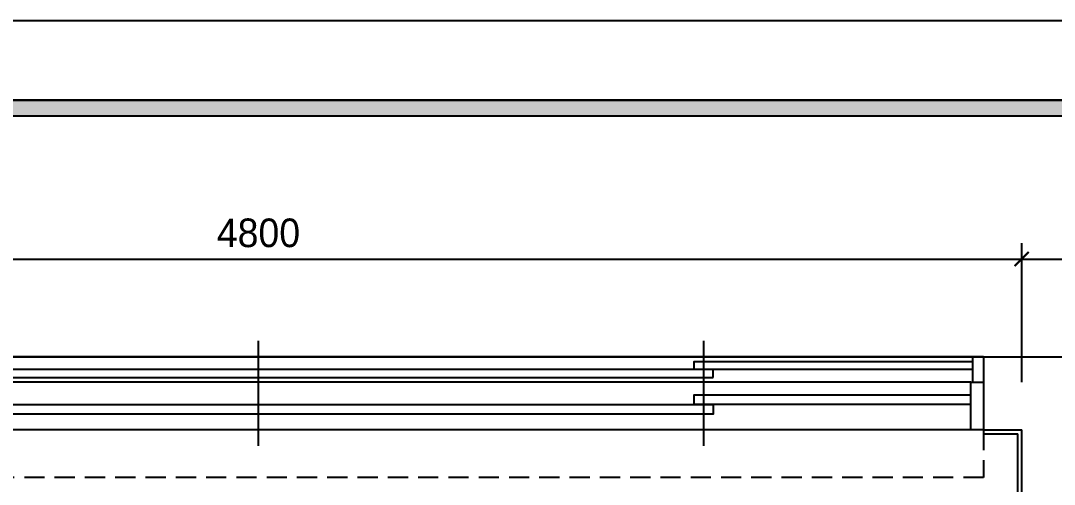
# Model space of a CAD drawing. Header units: millimetres. Extents: x -551172 to 232469, y -3435 to 261611.
# Drawn here: x 34254 to 37504, y 111944 to 113403 of the extents above; entities that cross this region are included whole.
import ezdxf
from ezdxf.enums import TextEntityAlignment as Align

# ---------------------------------------------------------------- set-up
doc = ezdxf.new("R2010")
doc.units = ezdxf.units.MM
doc.header["$LTSCALE"] = 10
doc.header["$PDMODE"] = 3
doc.linetypes.add('HIDDEN', pattern=[9.525, 6.35, -3.175])
doc.layers.get('DEFPOINTS').update_dxf_attribs({"color": 248})
for name, color, linetype in [('06-FUR', 6, 'Continuous'), ('07-DIM WAL', 5, 'Continuous'), ('F-FIN', 5, 'Continuous'), ('F-PAT', 250, 'Continuous'), ('F-SYM', 7, 'Continuous'), ('FORM(YOURNAME)-11', 1, 'Continuous'), ('도면층2', 2, 'Continuous'), ('도면층4', 4, 'Continuous')]:
    doc.layers.add(name, color=color, linetype=linetype)
doc.styles.add('YOURNAME', font='HY울릉도M.TTF')
doc.dimstyles.new('YOURNAME-50', dxfattribs={"dimscale": 50, "dimtxt": 1.8, "dimasz": 0.9, "dimexe": 1, "dimexo": 3, "dimgap": 0.7, "dimtad": 1, "dimdec": 0, "dimzin": 0, "dimdsep": 46, "dimtxsty": 'YOURNAME', "dimblk": 'ARCHTICK', "dimcen": 0, "dimclrd": 1, "dimclre": 1, "dimclrt": 7, "dimadec": 0, "dimazin": 0, "dimtfac": 1, "dimtdec": 0, "dimtix": 1, "dimtmove": 2, "dimatfit": 3, "dimldrblk": 'ARCHTICK', "dimfxl": 1, "dimtolj": 1, "dimtzin": 0, "dimarcsym": 0})

# ---------------------------------------------------------------- blocks, each defined once
blk = doc.blocks.new('FORM-PLAN')
at = {"layer": 'FORM(YOURNAME)-11'}
h = blk.add_hatch(color=256, dxfattribs=at)
h.dxf.hatch_style = 1
h.paths.add_polyline_path([(-71444, 55115), (10556, 55115), (10556, 54915), (-71444, 54915)])
h.paths.add_polyline_path([(-71444, -2085), (10556, -2085), (10556, -2285), (-71444, -2285)])
at = {"layer": 'DEFPOINTS', "color": 158}
for points in [[(-71444, -2285), (10556, -2285), (10556, 55115), (-71444, 55115)], [(-69444, 53115), (-64, 53115), (-64, 1215), (-69444, 1215)]]:
    blk.add_lwpolyline(points, close=True, dxfattribs=at)
at = {"layer": 'FORM(YOURNAME)-11', "color": 250}
blk.add_lwpolyline([(-72444, -3285), (11556, -3285), (11556, 56115), (-72444, 56115)], close=True, dxfattribs=at)
at = {"layer": 'FORM(YOURNAME)-11'}
blk.add_lwpolyline([(-71444, 55115), (10556, 55115), (10556, 54915), (-71444, 54915)], close=True, dxfattribs=at)
at = {"layer": 'FORM(YOURNAME)-11', "color": 3, "style": 'YOURNAME'}
for tag, height, p in [('1', 450, (9905, 18188)), ('2', 450, (9905, 17544)), ('3', 450, (9905, 16257)), ('4', 450, (9905, 14326)), ('5', 515, (9905, 12009)), ('6', 515, (9905, 9757)), ('7', 515, (9905, 7504)), ('8', 515, (9905, 5252)), ('9', 515, (9905, 2999)), ('10', 515, (5655, 811)), ('11', 515, (9905, 747)), ('12', 515, (5655, -1441)), ('13', 515, (9905, -1441))]:
    blk.add_attdef(tag, text='', height=height, dxfattribs=at).set_placement(p, align=Align.MIDDLE_RIGHT)
blk = doc.blocks.new('_ArchTick')
at = {"color": 0, "linetype": 'ByBlock', "const_width": 0.15}
blk.add_lwpolyline([(-0.5, -0.5), (0.5, 0.5)], dxfattribs=at)
blk = doc.blocks.new('*D1364')
at = {"layer": '07-DIM WAL', "color": 1, "lineweight": -2, "transparency": 16777216}
for p, q in [((32601.1, 112264.6), (32601.1, 112702.8)), ((37401.4, 112265.3), (37401.4, 112702.8)), ((32601.1, 112652.8), (37401.4, 112652.8))]:
    blk.add_line(p, q, dxfattribs=at)
at = {"layer": 'DEFPOINTS', "color": 0, "transparency": 16777216}
for p in [(37401.4, 112652.8), (32601.1, 112114.6), (37401.4, 112115.3)]:
    blk.add_point(p, dxfattribs=at)
at = {"layer": '07-DIM WAL', "color": 1, "lineweight": -2, "transparency": 16777216, "xscale": 45, "yscale": 45, "zscale": 45, "rotation": 180}
blk.add_blockref('_ArchTick', (32601.1, 112652.8), dxfattribs=at)
at = {"layer": '07-DIM WAL', "color": 1, "lineweight": -2, "transparency": 16777216, "xscale": 45, "yscale": 45, "zscale": 45}
blk.add_blockref('_ArchTick', (37401.4, 112652.8), dxfattribs=at)
at = {"layer": '07-DIM WAL', "color": 7, "transparency": 16777216, "insert": (35001.3, 112734.7), "char_height": 90, "attachment_point": 5, "style": 'YOURNAME'}
blk.add_mtext('\\A1;4800', dxfattribs=at)

msp = doc.modelspace()

# ---------------------------------------------------------------- linework, layer by layer
at = {"layer": '06-FUR'}
for p, q in [((37281.4, 112345.3), (37281.4, 112345.3)), ((37281.4, 112115.3), (37281.4, 112115.3))]:
    msp.add_line(p, q, dxfattribs=at)
at = {"layer": 'F-FIN'}
for p, q in [((37281.4, 112115.3), (37281.4, 112103.3)), ((37281.4, 112103.3), (37389.4, 112103.3)), ((37389.4, 106997.3), (37389.4, 112103.3))]:
    msp.add_line(p, q, dxfattribs=at)
at = {"layer": 'F-PAT', "color": 8, "linetype": 'HIDDEN'}
for p, q in [((37281.4, 112115.3), (37281.4, 111965.3)), ((37281.4, 111965.3), (32751.4, 111965.3))]:
    msp.add_line(p, q, dxfattribs=at)
at = {"layer": '도면층2'}
for p, q in [((37281.4, 112345.3), (37601.4, 112345.3)), ((37281.4, 112345.3), (37281.4, 112115.3)), ((37281.4, 112115.3), (37401.4, 112115.3)), ((37401.4, 106885.3), (37401.4, 112115.3))]:
    msp.add_line(p, q, dxfattribs=at)
at = {"layer": '도면층4'}
for p, q in [((35001.4, 112065.3), (35001.4, 112395.3)), ((36401.4, 112065.3), (36401.4, 112395.3)), ((32751.4, 112345.3), (37281.4, 112345.3)), ((37246.4, 112345.3), (32786.4, 112345.3)), ((37241.4, 112265.3), (32791.4, 112265.3)), ((37241.4, 112115.3), (32751.4, 112115.3))]:
    msp.add_line(p, q, dxfattribs=at)
for points in [[(37281.4, 112345.3), (37246.4, 112345.3), (37246.4, 112265.3)], [(37246.4, 112305.3), (36371.4, 112305.3), (36371.4, 112330.3), (37246.4, 112330.3)], [(37281.4, 112175.3), (37281.4, 112115.3), (37241.4, 112115.3), (37241.4, 112265.3), (37281.4, 112265.3)], [(37241.4, 112195.3), (36371.4, 112195.3), (36371.4, 112225.3), (37241.4, 112225.3)]]:
    msp.add_lwpolyline(points, dxfattribs=at)
for points in [[(36431.4, 112280.3), (36431.4, 112305.3), (33571.4, 112305.3), (33571.4, 112280.3)], [(36431.4, 112195.3), (36431.4, 112165.3), (33571.4, 112165.3), (33571.4, 112195.3)]]:
    msp.add_lwpolyline(points, close=True, dxfattribs=at)

# ---------------------------------------------------------------- block references
at = {"layer": 'F-SYM', "xscale": 0.2500000000000001, "yscale": 0.2500000000000001, "zscale": 0.2500000000000001}
msp.add_blockref('FORM-PLAN', (43339.9, 99374), dxfattribs=at)

# ---------------------------------------------------------------- dimensions: what is measured, and where the dimension line sits
at = {"layer": '07-DIM WAL'}
dim = msp.add_linear_dim(base=(37401.4, 112652.8), p1=(32601.1, 112114.6), p2=(37401.4, 112115.3), angle=180, dimstyle='YOURNAME-50', dxfattribs=at)
dim.commit()
dim.dimension.update_dxf_attribs({"geometry": '*D1364', "text_midpoint": (35001.3, 112734.7)})

doc.saveas('drawing.dxf')
